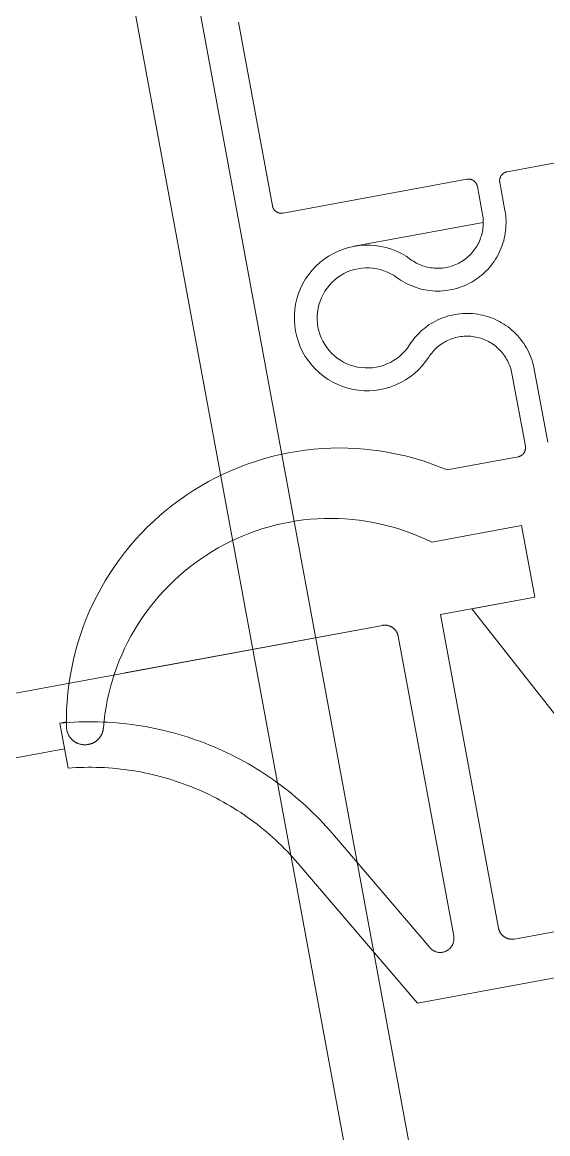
# Model space of a CAD drawing. Header units: millimetres. Extents: x -159872 to 386485, y -250577 to 158966.
# Drawn here: x 178125.96 to 178137.49, y 3702.82 to 3727.24 of the extents above; entities that cross this region are included whole.
import ezdxf

# ---------------------------------------------------------------- set-up
doc = ezdxf.new("R2010")
doc.units = ezdxf.units.MM
doc.layers.get('0').update_dxf_attribs({"lineweight": 25})
doc.layers.add('LDS-equipment-kitchen equipment', color=3, linetype='Continuous', lineweight=13)

# ---------------------------------------------------------------- blocks, each defined once
blk = doc.blocks.new('A$C73be1ed8')
at = {"transparency": 33554687}
for points in [[(629.9, 629.65, 0), (629.9, 659.088, 0)], [(628.5, 622.5, 0), (628.5, 658.6, 0)], [(630.332, 629.65, 0), (629.327, 629.65, 0)], [(629.327, 629.65, 0), (629.327, 629.503, 0)], [(629.9, 629.115, 0), (629.9, 629.127, 0)], [(628.5, 622.3, 0), (628.5, 628.05, 0)], [(672.8, 625.188, 0), (13.624, 625.188, 0)], [(636.8, 623.05, 0), (633.3, 625.072, 0)], [(632.8, 624.206, 0), (635.65, 622.56, 0)], [(14.112, 623.788, 0), (672.312, 623.788, 0)], [(636.8, 610.15, 0), (636.8, 623.05, 0)], [(619, 623, 0), (614.9, 623, 0)], [(619.2, 618.7, 0), (619.2, 622.8, 0)], [(635.5, 622, 0), (628.8, 622, 0)], [(620.2, 621.4, 0), (620.2, 618.515, 0)], [(626.9, 618.9, 0), (626.9, 620.9, 0)], [(628.5, 621, 0), (635.5, 621, 0)], [(628.5, 619.1, 0), (628.5, 621, 0)], [(635.8, 620.7, 0), (635.8, 612.5, 0)], [(625.4, 620.283, 0), (625.4, 618.7, 0)], [(633.043, 617.917, 0), (628.5, 620.3, 0)], [(628.5, 620.3, 0), (628.5, 618.9, 0)], [(628.5, 618.9, 0), (626.9, 618.9, 0)], [(620.025, 618.5, 0), (619.4, 618.5, 0)], [(625.2, 618.5, 0), (623.575, 618.5, 0)], [(620.025, 618, 0), (619.4, 618, 0)], [(625.2, 618, 0), (623.575, 618, 0)], [(619.2, 617.8, 0), (619.2, 615.2, 0)]]:
    blk.add_polyline3d(points, dxfattribs=at)
for points in [[(632.8, 624.206, 0), (632.709, 624.259, 0), (632.62, 624.313, 0), (632.531, 624.369, 0), (632.443, 624.426, 0), (632.356, 624.485, 0), (632.27, 624.544, 0), (632.184, 624.605, 0), (632.1, 624.668, 0), (632.016, 624.731, 0), (631.934, 624.796, 0), (631.853, 624.862, 0), (631.772, 624.929, 0), (631.693, 624.998, 0), (631.614, 625.067, 0), (631.537, 625.138, 0), (631.461, 625.21, 0), (631.385, 625.283, 0), (631.311, 625.357, 0), (631.238, 625.433, 0), (631.166, 625.509, 0), (631.096, 625.586, 0), (631.026, 625.665, 0), (630.958, 625.744, 0), (630.891, 625.825, 0), (630.825, 625.907, 0), (630.76, 625.989, 0), (630.696, 626.072, 0), (630.634, 626.157, 0), (630.573, 626.242, 0), (630.514, 626.328, 0), (630.455, 626.416, 0), (630.398, 626.504, 0), (630.342, 626.592, 0), (630.288, 626.682, 0), (630.235, 626.773, 0), (630.183, 626.864, 0), (630.133, 626.956, 0), (630.084, 627.049, 0), (630.037, 627.142, 0), (629.99, 627.236, 0), (629.946, 627.331, 0), (629.902, 627.427, 0), (629.861, 627.523, 0), (629.82, 627.62, 0), (629.781, 627.717, 0), (629.744, 627.815, 0), (629.708, 627.913, 0), (629.673, 628.012, 0), (629.64, 628.112, 0), (629.609, 628.212, 0), (629.579, 628.312, 0), (629.55, 628.413, 0), (629.523, 628.515, 0), (629.498, 628.616, 0), (629.474, 628.718, 0), (629.451, 628.821, 0), (629.43, 628.924, 0), (629.411, 629.027, 0), (629.393, 629.13, 0), (629.377, 629.234, 0), (629.362, 629.337, 0), (629.349, 629.441, 0), (629.337, 629.546, 0), (629.327, 629.65, 0)], [(633.3, 625.072, 0), (633.223, 625.117, 0), (633.148, 625.163, 0), (633.073, 625.21, 0), (632.998, 625.258, 0), (632.925, 625.307, 0), (632.852, 625.357, 0), (632.78, 625.409, 0), (632.709, 625.461, 0), (632.638, 625.515, 0), (632.569, 625.569, 0), (632.5, 625.625, 0), (632.432, 625.681, 0), (632.364, 625.739, 0), (632.298, 625.797, 0), (632.233, 625.857, 0), (632.168, 625.917, 0), (632.104, 625.979, 0), (632.041, 626.041, 0), (631.98, 626.104, 0), (631.919, 626.169, 0), (631.859, 626.234, 0), (631.8, 626.3, 0), (631.742, 626.366, 0), (631.684, 626.434, 0), (631.628, 626.503, 0), (631.573, 626.572, 0), (631.519, 626.642, 0), (631.466, 626.713, 0), (631.415, 626.785, 0), (631.364, 626.857, 0), (631.314, 626.93, 0), (631.265, 627.004, 0), (631.218, 627.079, 0), (631.171, 627.154, 0), (631.126, 627.23, 0), (631.082, 627.307, 0), (631.038, 627.384, 0), (630.997, 627.462, 0), (630.956, 627.54, 0), (630.916, 627.619, 0), (630.878, 627.699, 0), (630.84, 627.779, 0), (630.804, 627.86, 0), (630.769, 627.942, 0), (630.736, 628.023, 0), (630.703, 628.106, 0), (630.672, 628.188, 0), (630.642, 628.272, 0), (630.613, 628.355, 0), (630.585, 628.439, 0), (630.559, 628.524, 0), (630.534, 628.609, 0), (630.51, 628.694, 0), (630.487, 628.78, 0), (630.466, 628.865, 0), (630.446, 628.952, 0), (630.427, 629.038, 0), (630.41, 629.125, 0), (630.394, 629.212, 0), (630.379, 629.299, 0), (630.365, 629.387, 0), (630.353, 629.474, 0), (630.342, 629.562, 0), (630.332, 629.65, 0)], [(625.4, 620.283, 0), (625.299, 620.441, 0), (625.203, 620.601, 0), (625.112, 620.765, 0), (625.026, 620.931, 0), (624.946, 621.1, 0), (624.87, 621.271, 0), (624.801, 621.444, 0), (624.736, 621.62, 0), (624.677, 621.798, 0), (624.624, 621.977, 0), (624.576, 622.158, 0), (624.534, 622.34, 0), (624.497, 622.523, 0), (624.467, 622.708, 0), (624.442, 622.893, 0), (624.423, 623.079, 0), (624.409, 623.266, 0), (624.402, 623.453, 0), (624.4, 623.64, 0), (624.404, 623.827, 0), (624.414, 624.013, 0), (624.43, 624.2, 0), (624.452, 624.385, 0), (624.479, 624.571, 0), (624.512, 624.755, 0), (624.551, 624.938, 0), (624.596, 625.119, 0), (624.646, 625.299, 0), (624.701, 625.478, 0), (624.763, 625.655, 0), (624.83, 625.829, 0), (624.902, 626.002, 0), (624.979, 626.172, 0), (625.062, 626.34, 0), (625.15, 626.505, 0), (625.243, 626.667, 0), (625.341, 626.826, 0), (625.444, 626.982, 0), (625.552, 627.135, 0), (625.665, 627.285, 0), (625.782, 627.43, 0), (625.903, 627.572, 0), (626.029, 627.711, 0), (626.16, 627.845, 0), (626.294, 627.975, 0), (626.432, 628.101, 0), (626.575, 628.222, 0), (626.72, 628.339, 0), (626.87, 628.452, 0), (627.023, 628.559, 0), (627.179, 628.662, 0), (627.338, 628.76, 0), (627.501, 628.853, 0), (627.666, 628.941, 0), (627.834, 629.023, 0), (628.004, 629.101, 0), (628.177, 629.173, 0), (628.351, 629.239, 0), (628.528, 629.301, 0), (628.707, 629.356, 0), (628.887, 629.406, 0), (629.069, 629.45, 0), (629.252, 629.489, 0), (629.436, 629.522, 0)], [(629.436, 629.522, 0), (629.446, 629.524, 0), (629.457, 629.525, 0), (629.468, 629.526, 0), (629.479, 629.527, 0), (629.49, 629.527, 0), (629.5, 629.527, 0), (629.511, 629.527, 0), (629.522, 629.527, 0), (629.533, 629.526, 0), (629.544, 629.525, 0), (629.554, 629.523, 0), (629.565, 629.522, 0), (629.576, 629.52, 0), (629.586, 629.518, 0), (629.597, 629.515, 0), (629.607, 629.513, 0), (629.618, 629.509, 0), (629.628, 629.506, 0), (629.638, 629.503, 0), (629.648, 629.499, 0), (629.658, 629.495, 0), (629.668, 629.49, 0), (629.678, 629.485, 0), (629.688, 629.48, 0), (629.697, 629.475, 0), (629.706, 629.47, 0), (629.716, 629.464, 0), (629.725, 629.458, 0), (629.734, 629.452, 0), (629.742, 629.446, 0), (629.751, 629.439, 0), (629.759, 629.432, 0), (629.767, 629.425, 0), (629.775, 629.417, 0), (629.783, 629.41, 0), (629.791, 629.402, 0), (629.798, 629.394, 0), (629.805, 629.386, 0), (629.812, 629.378, 0), (629.819, 629.369, 0), (629.825, 629.36, 0), (629.831, 629.352, 0), (629.837, 629.343, 0), (629.843, 629.333, 0), (629.848, 629.324, 0), (629.853, 629.314, 0), (629.858, 629.305, 0), (629.863, 629.295, 0), (629.867, 629.285, 0), (629.872, 629.275, 0), (629.875, 629.265, 0), (629.879, 629.255, 0), (629.882, 629.245, 0), (629.885, 629.234, 0), (629.888, 629.224, 0), (629.891, 629.213, 0), (629.893, 629.203, 0), (629.895, 629.192, 0), (629.896, 629.181, 0), (629.898, 629.17, 0), (629.899, 629.16, 0), (629.899, 629.149, 0), (629.9, 629.138, 0), (629.9, 629.127, 0)], [(629.9, 629.115, 0), (629.9, 629.107, 0), (629.9, 629.099, 0), (629.899, 629.091, 0), (629.899, 629.083, 0), (629.898, 629.075, 0), (629.897, 629.066, 0), (629.896, 629.058, 0), (629.895, 629.05, 0), (629.893, 629.042, 0), (629.892, 629.034, 0), (629.89, 629.026, 0), (629.888, 629.018, 0), (629.886, 629.01, 0), (629.884, 629.002, 0), (629.881, 628.995, 0), (629.879, 628.987, 0), (629.876, 628.979, 0), (629.873, 628.971, 0), (629.87, 628.964, 0), (629.867, 628.956, 0), (629.864, 628.949, 0), (629.86, 628.941, 0), (629.857, 628.934, 0), (629.853, 628.927, 0), (629.849, 628.92, 0), (629.845, 628.913, 0), (629.841, 628.906, 0), (629.836, 628.899, 0), (629.832, 628.892, 0), (629.827, 628.885, 0), (629.822, 628.878, 0), (629.817, 628.872, 0), (629.812, 628.865, 0), (629.807, 628.859, 0), (629.802, 628.853, 0), (629.796, 628.847, 0), (629.791, 628.841, 0), (629.785, 628.835, 0), (629.779, 628.829, 0), (629.774, 628.823, 0), (629.767, 628.818, 0), (629.761, 628.813, 0), (629.755, 628.807, 0), (629.749, 628.802, 0), (629.742, 628.797, 0), (629.736, 628.792, 0), (629.729, 628.787, 0), (629.722, 628.783, 0), (629.715, 628.778, 0), (629.709, 628.774, 0), (629.702, 628.77, 0), (629.694, 628.766, 0), (629.687, 628.762, 0), (629.68, 628.758, 0), (629.673, 628.755, 0), (629.665, 628.751, 0), (629.658, 628.748, 0), (629.65, 628.745, 0), (629.643, 628.742, 0), (629.635, 628.739, 0), (629.627, 628.736, 0), (629.619, 628.734, 0), (629.612, 628.731, 0), (629.604, 628.729, 0)], [(626.9, 620.9, 0), (626.81, 621.023, 0), (626.725, 621.149, 0), (626.643, 621.278, 0), (626.565, 621.409, 0), (626.491, 621.542, 0), (626.421, 621.678, 0), (626.355, 621.816, 0), (626.294, 621.955, 0), (626.237, 622.097, 0), (626.184, 622.24, 0), (626.135, 622.384, 0), (626.091, 622.53, 0), (626.052, 622.678, 0), (626.017, 622.826, 0), (625.986, 622.975, 0), (625.96, 623.126, 0), (625.939, 623.277, 0), (625.922, 623.428, 0), (625.91, 623.58, 0), (625.903, 623.733, 0), (625.9, 623.885, 0), (625.902, 624.038, 0), (625.908, 624.19, 0), (625.92, 624.342, 0), (625.935, 624.494, 0), (625.956, 624.645, 0), (625.981, 624.795, 0), (626.01, 624.945, 0), (626.045, 625.093, 0), (626.083, 625.241, 0), (626.126, 625.387, 0), (626.174, 625.532, 0), (626.226, 625.675, 0), (626.282, 625.817, 0), (626.343, 625.957, 0), (626.408, 626.095, 0), (626.477, 626.231, 0), (626.55, 626.365, 0), (626.627, 626.496, 0), (626.708, 626.626, 0), (626.793, 626.752, 0), (626.882, 626.876, 0), (626.975, 626.997, 0), (627.071, 627.115, 0), (627.171, 627.231, 0), (627.274, 627.343, 0), (627.381, 627.452, 0), (627.491, 627.558, 0), (627.604, 627.66, 0), (627.72, 627.759, 0), (627.839, 627.854, 0), (627.961, 627.945, 0), (628.086, 628.033, 0), (628.213, 628.117, 0), (628.343, 628.197, 0), (628.475, 628.273, 0), (628.61, 628.345, 0), (628.747, 628.412, 0), (628.885, 628.476, 0), (629.026, 628.535, 0), (629.168, 628.59, 0), (629.312, 628.641, 0), (629.457, 628.687, 0), (629.604, 628.729, 0)], [(619, 623, 0), (619.005, 623, 0), (619.01, 623, 0), (619.015, 622.999, 0), (619.02, 622.999, 0), (619.024, 622.998, 0), (619.029, 622.998, 0), (619.034, 622.997, 0), (619.039, 622.996, 0), (619.044, 622.995, 0), (619.049, 622.994, 0), (619.053, 622.993, 0), (619.058, 622.991, 0), (619.063, 622.99, 0), (619.067, 622.988, 0), (619.072, 622.987, 0), (619.077, 622.985, 0), (619.081, 622.983, 0), (619.086, 622.981, 0), (619.09, 622.979, 0), (619.094, 622.976, 0), (619.099, 622.974, 0), (619.103, 622.972, 0), (619.107, 622.969, 0), (619.111, 622.966, 0), (619.115, 622.964, 0), (619.119, 622.961, 0), (619.123, 622.958, 0), (619.127, 622.955, 0), (619.131, 622.951, 0), (619.134, 622.948, 0), (619.138, 622.945, 0), (619.141, 622.941, 0), (619.145, 622.938, 0), (619.148, 622.934, 0), (619.151, 622.931, 0), (619.155, 622.927, 0), (619.158, 622.923, 0), (619.161, 622.919, 0), (619.164, 622.915, 0), (619.166, 622.911, 0), (619.169, 622.907, 0), (619.172, 622.903, 0), (619.174, 622.899, 0), (619.176, 622.894, 0), (619.179, 622.89, 0), (619.181, 622.886, 0), (619.183, 622.881, 0), (619.185, 622.877, 0), (619.187, 622.872, 0), (619.188, 622.867, 0), (619.19, 622.863, 0), (619.191, 622.858, 0), (619.193, 622.853, 0), (619.194, 622.849, 0), (619.195, 622.844, 0), (619.196, 622.839, 0), (619.197, 622.834, 0), (619.198, 622.829, 0), (619.198, 622.824, 0), (619.199, 622.82, 0), (619.199, 622.815, 0), (619.2, 622.81, 0), (619.2, 622.805, 0), (619.2, 622.8, 0)], [(620.708, 620.231, 0), (620.623, 620.316, 0), (620.546, 620.406, 0), (620.475, 620.503, 0), (620.412, 620.604, 0), (620.356, 620.71, 0), (620.309, 620.819, 0), (620.27, 620.932, 0), (620.239, 621.048, 0), (620.217, 621.165, 0), (620.204, 621.284, 0), (620.2, 621.403, 0), (620.205, 621.523, 0), (620.218, 621.642, 0), (620.241, 621.759, 0), (620.272, 621.874, 0), (620.311, 621.987, 0), (620.359, 622.096, 0), (620.415, 622.202, 0), (620.479, 622.303, 0), (620.55, 622.399, 0), (620.628, 622.49, 0), (620.713, 622.574, 0), (620.803, 622.652, 0), (620.9, 622.723, 0), (621.001, 622.786, 0), (621.107, 622.842, 0), (621.216, 622.89, 0), (621.329, 622.929, 0), (621.444, 622.96, 0), (621.562, 622.982, 0), (621.68, 622.995, 0), (621.8, 623, 0), (621.919, 622.995, 0), (622.038, 622.982, 0), (622.155, 622.96, 0), (622.271, 622.929, 0), (622.384, 622.89, 0), (622.493, 622.842, 0), (622.599, 622.786, 0), (622.7, 622.723, 0), (622.796, 622.652, 0), (622.887, 622.574, 0), (622.971, 622.49, 0), (623.05, 622.399, 0), (623.121, 622.303, 0), (623.184, 622.202, 0), (623.24, 622.097, 0), (623.288, 621.987, 0), (623.328, 621.874, 0), (623.359, 621.759, 0), (623.382, 621.642, 0), (623.395, 621.523, 0), (623.4, 621.404, 0), (623.396, 621.284, 0), (623.383, 621.165, 0), (623.361, 621.048, 0), (623.33, 620.932, 0), (623.291, 620.82, 0), (623.243, 620.71, 0), (623.188, 620.604, 0), (623.125, 620.503, 0), (623.054, 620.406, 0), (622.976, 620.316, 0), (622.892, 620.231, 0)], [(635.65, 622.56, 0), (635.661, 622.553, 0), (635.671, 622.547, 0), (635.681, 622.539, 0), (635.69, 622.532, 0), (635.7, 622.524, 0), (635.709, 622.516, 0), (635.717, 622.507, 0), (635.726, 622.498, 0), (635.733, 622.488, 0), (635.741, 622.479, 0), (635.748, 622.469, 0), (635.755, 622.458, 0), (635.761, 622.448, 0), (635.767, 622.437, 0), (635.772, 622.426, 0), (635.777, 622.415, 0), (635.782, 622.403, 0), (635.786, 622.392, 0), (635.789, 622.38, 0), (635.792, 622.368, 0), (635.795, 622.356, 0), (635.797, 622.344, 0), (635.798, 622.332, 0), (635.799, 622.32, 0), (635.8, 622.307, 0), (635.8, 622.295, 0), (635.8, 622.283, 0), (635.799, 622.271, 0), (635.797, 622.258, 0), (635.795, 622.246, 0), (635.793, 622.234, 0), (635.79, 622.222, 0), (635.786, 622.211, 0), (635.782, 622.199, 0), (635.778, 622.187, 0), (635.773, 622.176, 0), (635.768, 622.165, 0), (635.762, 622.154, 0), (635.756, 622.144, 0), (635.749, 622.133, 0), (635.742, 622.123, 0), (635.735, 622.113, 0), (635.727, 622.104, 0), (635.719, 622.095, 0), (635.71, 622.086, 0), (635.701, 622.078, 0), (635.692, 622.07, 0), (635.683, 622.062, 0), (635.673, 622.055, 0), (635.663, 622.048, 0), (635.652, 622.041, 0), (635.641, 622.035, 0), (635.63, 622.03, 0), (635.619, 622.025, 0), (635.608, 622.02, 0), (635.596, 622.016, 0), (635.585, 622.012, 0), (635.573, 622.009, 0), (635.561, 622.006, 0), (635.549, 622.004, 0), (635.537, 622.002, 0), (635.525, 622.001, 0), (635.512, 622, 0), (635.5, 622, 0)], [(621.049, 620.596, 0), (620.991, 620.654, 0), (620.938, 620.717, 0), (620.889, 620.783, 0), (620.846, 620.853, 0), (620.807, 620.925, 0), (620.775, 621.001, 0), (620.748, 621.078, 0), (620.727, 621.158, 0), (620.712, 621.239, 0), (620.703, 621.32, 0), (620.7, 621.402, 0), (620.703, 621.484, 0), (620.713, 621.566, 0), (620.728, 621.647, 0), (620.749, 621.726, 0), (620.777, 621.803, 0), (620.81, 621.879, 0), (620.848, 621.951, 0), (620.892, 622.021, 0), (620.941, 622.087, 0), (620.994, 622.149, 0), (621.053, 622.207, 0), (621.115, 622.261, 0), (621.181, 622.309, 0), (621.251, 622.353, 0), (621.323, 622.391, 0), (621.399, 622.424, 0), (621.476, 622.451, 0), (621.555, 622.472, 0), (621.636, 622.488, 0), (621.718, 622.497, 0), (621.8, 622.5, 0), (621.882, 622.497, 0), (621.964, 622.488, 0), (622.044, 622.472, 0), (622.124, 622.451, 0), (622.201, 622.424, 0), (622.276, 622.391, 0), (622.349, 622.353, 0), (622.419, 622.309, 0), (622.485, 622.261, 0), (622.547, 622.207, 0), (622.605, 622.149, 0), (622.659, 622.087, 0), (622.708, 622.021, 0), (622.752, 621.951, 0), (622.79, 621.879, 0), (622.823, 621.804, 0), (622.85, 621.726, 0), (622.872, 621.647, 0), (622.887, 621.566, 0), (622.897, 621.485, 0), (622.9, 621.402, 0), (622.897, 621.32, 0), (622.888, 621.239, 0), (622.873, 621.158, 0), (622.852, 621.079, 0), (622.825, 621.001, 0), (622.792, 620.926, 0), (622.754, 620.853, 0), (622.711, 620.783, 0), (622.662, 620.717, 0), (622.609, 620.654, 0), (622.551, 620.596, 0)], [(628.8, 622, 0), (628.793, 622, 0), (628.785, 622, 0), (628.778, 622.001, 0), (628.771, 622.001, 0), (628.763, 622.002, 0), (628.756, 622.003, 0), (628.749, 622.004, 0), (628.741, 622.006, 0), (628.734, 622.007, 0), (628.727, 622.009, 0), (628.72, 622.011, 0), (628.713, 622.013, 0), (628.706, 622.015, 0), (628.699, 622.018, 0), (628.692, 622.02, 0), (628.685, 622.023, 0), (628.678, 622.026, 0), (628.672, 622.029, 0), (628.665, 622.032, 0), (628.659, 622.035, 0), (628.652, 622.039, 0), (628.646, 622.043, 0), (628.64, 622.047, 0), (628.633, 622.051, 0), (628.627, 622.055, 0), (628.621, 622.059, 0), (628.615, 622.063, 0), (628.61, 622.068, 0), (628.604, 622.073, 0), (628.599, 622.078, 0), (628.593, 622.083, 0), (628.588, 622.088, 0), (628.583, 622.093, 0), (628.578, 622.099, 0), (628.573, 622.104, 0), (628.568, 622.11, 0), (628.563, 622.115, 0), (628.559, 622.121, 0), (628.555, 622.127, 0), (628.551, 622.133, 0), (628.547, 622.14, 0), (628.543, 622.146, 0), (628.539, 622.152, 0), (628.535, 622.159, 0), (628.532, 622.165, 0), (628.529, 622.172, 0), (628.526, 622.178, 0), (628.523, 622.185, 0), (628.52, 622.192, 0), (628.518, 622.199, 0), (628.515, 622.206, 0), (628.513, 622.213, 0), (628.511, 622.22, 0), (628.509, 622.227, 0), (628.507, 622.234, 0), (628.506, 622.241, 0), (628.504, 622.249, 0), (628.503, 622.256, 0), (628.502, 622.263, 0), (628.501, 622.271, 0), (628.501, 622.278, 0), (628.5, 622.285, 0), (628.5, 622.293, 0), (628.5, 622.3, 0)], [(635.5, 621, 0), (635.507, 621, 0), (635.515, 621, 0), (635.522, 620.999, 0), (635.529, 620.999, 0), (635.537, 620.998, 0), (635.544, 620.997, 0), (635.551, 620.996, 0), (635.559, 620.994, 0), (635.566, 620.993, 0), (635.573, 620.991, 0), (635.58, 620.989, 0), (635.587, 620.987, 0), (635.594, 620.985, 0), (635.601, 620.982, 0), (635.608, 620.98, 0), (635.615, 620.977, 0), (635.622, 620.974, 0), (635.628, 620.971, 0), (635.635, 620.968, 0), (635.641, 620.965, 0), (635.648, 620.961, 0), (635.654, 620.957, 0), (635.66, 620.953, 0), (635.667, 620.949, 0), (635.673, 620.945, 0), (635.679, 620.941, 0), (635.685, 620.937, 0), (635.69, 620.932, 0), (635.696, 620.927, 0), (635.701, 620.922, 0), (635.707, 620.917, 0), (635.712, 620.912, 0), (635.717, 620.907, 0), (635.722, 620.901, 0), (635.727, 620.896, 0), (635.732, 620.89, 0), (635.737, 620.885, 0), (635.741, 620.879, 0), (635.745, 620.873, 0), (635.749, 620.867, 0), (635.753, 620.86, 0), (635.757, 620.854, 0), (635.761, 620.848, 0), (635.765, 620.841, 0), (635.768, 620.835, 0), (635.771, 620.828, 0), (635.774, 620.822, 0), (635.777, 620.815, 0), (635.78, 620.808, 0), (635.782, 620.801, 0), (635.785, 620.794, 0), (635.787, 620.787, 0), (635.789, 620.78, 0), (635.791, 620.773, 0), (635.793, 620.766, 0), (635.794, 620.759, 0), (635.796, 620.751, 0), (635.797, 620.744, 0), (635.798, 620.737, 0), (635.799, 620.729, 0), (635.799, 620.722, 0), (635.8, 620.715, 0), (635.8, 620.707, 0), (635.8, 620.7, 0)], [(621.049, 620.596, 0), (621.089, 620.557, 0), (621.128, 620.517, 0), (621.165, 620.475, 0), (621.201, 620.431, 0), (621.235, 620.387, 0), (621.267, 620.341, 0), (621.297, 620.294, 0), (621.326, 620.246, 0), (621.353, 620.197, 0), (621.378, 620.147, 0), (621.402, 620.096, 0), (621.423, 620.044, 0), (621.442, 619.992, 0), (621.46, 619.938, 0), (621.475, 619.884, 0), (621.488, 619.83, 0), (621.5, 619.775, 0), (621.509, 619.72, 0), (621.516, 619.664, 0), (621.521, 619.609, 0), (621.524, 619.553, 0), (621.525, 619.497, 0), (621.524, 619.441, 0), (621.521, 619.385, 0), (621.515, 619.329, 0), (621.508, 619.273, 0), (621.498, 619.218, 0), (621.487, 619.163, 0), (621.473, 619.109, 0), (621.458, 619.055, 0), (621.44, 619.002, 0), (621.42, 618.95, 0), (621.399, 618.898, 0), (621.375, 618.847, 0), (621.35, 618.797, 0), (621.323, 618.748, 0), (621.294, 618.7, 0), (621.263, 618.653, 0), (621.231, 618.608, 0), (621.197, 618.563, 0), (621.161, 618.52, 0), (621.123, 618.478, 0), (621.084, 618.438, 0), (621.044, 618.399, 0), (621.002, 618.362, 0), (620.959, 618.326, 0), (620.915, 618.292, 0), (620.869, 618.26, 0), (620.822, 618.229, 0), (620.774, 618.2, 0), (620.725, 618.173, 0), (620.675, 618.148, 0), (620.624, 618.125, 0), (620.572, 618.103, 0), (620.52, 618.084, 0), (620.467, 618.066, 0), (620.413, 618.051, 0), (620.358, 618.038, 0), (620.303, 618.026, 0), (620.248, 618.017, 0), (620.193, 618.009, 0), (620.137, 618.004, 0), (620.081, 618.001, 0), (620.025, 618, 0)], [(623.575, 618, 0), (623.519, 618.001, 0), (623.463, 618.004, 0), (623.407, 618.009, 0), (623.352, 618.017, 0), (623.296, 618.026, 0), (623.242, 618.037, 0), (623.187, 618.051, 0), (623.133, 618.066, 0), (623.08, 618.084, 0), (623.028, 618.103, 0), (622.976, 618.125, 0), (622.925, 618.148, 0), (622.875, 618.173, 0), (622.826, 618.2, 0), (622.778, 618.229, 0), (622.731, 618.26, 0), (622.685, 618.292, 0), (622.641, 618.326, 0), (622.598, 618.362, 0), (622.556, 618.399, 0), (622.515, 618.438, 0), (622.476, 618.478, 0), (622.439, 618.52, 0), (622.403, 618.563, 0), (622.369, 618.608, 0), (622.337, 618.653, 0), (622.306, 618.7, 0), (622.277, 618.748, 0), (622.25, 618.797, 0), (622.224, 618.847, 0), (622.201, 618.898, 0), (622.179, 618.95, 0), (622.16, 619.002, 0), (622.142, 619.055, 0), (622.127, 619.109, 0), (622.113, 619.163, 0), (622.102, 619.218, 0), (622.092, 619.273, 0), (622.085, 619.329, 0), (622.079, 619.385, 0), (622.076, 619.441, 0), (622.075, 619.497, 0), (622.076, 619.553, 0), (622.079, 619.609, 0), (622.084, 619.664, 0), (622.091, 619.72, 0), (622.1, 619.775, 0), (622.112, 619.83, 0), (622.125, 619.885, 0), (622.14, 619.938, 0), (622.158, 619.992, 0), (622.177, 620.044, 0), (622.198, 620.096, 0), (622.222, 620.147, 0), (622.247, 620.197, 0), (622.274, 620.246, 0), (622.302, 620.294, 0), (622.333, 620.341, 0), (622.365, 620.387, 0), (622.399, 620.432, 0), (622.435, 620.475, 0), (622.472, 620.517, 0), (622.511, 620.557, 0), (622.551, 620.596, 0)], [(620.708, 620.231, 0), (620.734, 620.205, 0), (620.76, 620.178, 0), (620.785, 620.15, 0), (620.809, 620.121, 0), (620.831, 620.091, 0), (620.853, 620.061, 0), (620.873, 620.029, 0), (620.893, 619.997, 0), (620.91, 619.965, 0), (620.927, 619.931, 0), (620.943, 619.897, 0), (620.957, 619.863, 0), (620.97, 619.828, 0), (620.981, 619.792, 0), (620.992, 619.756, 0), (621, 619.72, 0), (621.008, 619.683, 0), (621.014, 619.647, 0), (621.019, 619.61, 0), (621.022, 619.572, 0), (621.024, 619.535, 0), (621.025, 619.498, 0), (621.024, 619.46, 0), (621.022, 619.423, 0), (621.018, 619.386, 0), (621.014, 619.349, 0), (621.007, 619.312, 0), (621, 619.276, 0), (620.99, 619.239, 0), (620.98, 619.204, 0), (620.968, 619.168, 0), (620.955, 619.133, 0), (620.941, 619.099, 0), (620.925, 619.065, 0), (620.908, 619.031, 0), (620.89, 618.999, 0), (620.871, 618.967, 0), (620.85, 618.936, 0), (620.829, 618.905, 0), (620.806, 618.876, 0), (620.782, 618.847, 0), (620.757, 618.819, 0), (620.731, 618.792, 0), (620.704, 618.766, 0), (620.677, 618.741, 0), (620.648, 618.718, 0), (620.618, 618.695, 0), (620.588, 618.673, 0), (620.556, 618.653, 0), (620.524, 618.634, 0), (620.492, 618.616, 0), (620.458, 618.599, 0), (620.424, 618.583, 0), (620.39, 618.569, 0), (620.355, 618.556, 0), (620.319, 618.544, 0), (620.283, 618.534, 0), (620.247, 618.525, 0), (620.211, 618.517, 0), (620.174, 618.511, 0), (620.137, 618.506, 0), (620.1, 618.503, 0), (620.062, 618.501, 0), (620.025, 618.5, 0)], [(623.575, 618.5, 0), (623.538, 618.501, 0), (623.5, 618.503, 0), (623.463, 618.506, 0), (623.426, 618.511, 0), (623.389, 618.517, 0), (623.353, 618.525, 0), (623.317, 618.534, 0), (623.281, 618.544, 0), (623.245, 618.556, 0), (623.21, 618.569, 0), (623.176, 618.583, 0), (623.142, 618.599, 0), (623.108, 618.616, 0), (623.076, 618.634, 0), (623.044, 618.653, 0), (623.012, 618.673, 0), (622.982, 618.695, 0), (622.952, 618.718, 0), (622.923, 618.741, 0), (622.895, 618.766, 0), (622.869, 618.792, 0), (622.843, 618.819, 0), (622.818, 618.847, 0), (622.794, 618.875, 0), (622.771, 618.905, 0), (622.749, 618.935, 0), (622.729, 618.967, 0), (622.71, 618.999, 0), (622.691, 619.031, 0), (622.675, 619.065, 0), (622.659, 619.099, 0), (622.645, 619.133, 0), (622.632, 619.168, 0), (622.62, 619.204, 0), (622.609, 619.239, 0), (622.6, 619.276, 0), (622.593, 619.312, 0), (622.586, 619.349, 0), (622.581, 619.386, 0), (622.578, 619.423, 0), (622.576, 619.46, 0), (622.575, 619.498, 0), (622.575, 619.535, 0), (622.577, 619.572, 0), (622.581, 619.61, 0), (622.586, 619.647, 0), (622.592, 619.684, 0), (622.599, 619.72, 0), (622.608, 619.756, 0), (622.618, 619.792, 0), (622.63, 619.828, 0), (622.643, 619.863, 0), (622.657, 619.897, 0), (622.673, 619.931, 0), (622.689, 619.965, 0), (622.707, 619.998, 0), (622.727, 620.03, 0), (622.747, 620.061, 0), (622.768, 620.091, 0), (622.791, 620.121, 0), (622.815, 620.15, 0), (622.84, 620.178, 0), (622.865, 620.205, 0), (622.892, 620.231, 0)], [(619.4, 618.5, 0), (619.395, 618.5, 0), (619.39, 618.5, 0), (619.385, 618.501, 0), (619.38, 618.501, 0), (619.376, 618.502, 0), (619.371, 618.502, 0), (619.366, 618.503, 0), (619.361, 618.504, 0), (619.356, 618.505, 0), (619.351, 618.506, 0), (619.347, 618.507, 0), (619.342, 618.509, 0), (619.337, 618.51, 0), (619.333, 618.512, 0), (619.328, 618.513, 0), (619.323, 618.515, 0), (619.319, 618.517, 0), (619.314, 618.519, 0), (619.31, 618.521, 0), (619.306, 618.524, 0), (619.301, 618.526, 0), (619.297, 618.528, 0), (619.293, 618.531, 0), (619.289, 618.534, 0), (619.285, 618.536, 0), (619.281, 618.539, 0), (619.277, 618.542, 0), (619.273, 618.545, 0), (619.269, 618.549, 0), (619.266, 618.552, 0), (619.262, 618.555, 0), (619.259, 618.559, 0), (619.255, 618.562, 0), (619.252, 618.566, 0), (619.249, 618.569, 0), (619.245, 618.573, 0), (619.242, 618.577, 0), (619.239, 618.581, 0), (619.236, 618.585, 0), (619.234, 618.589, 0), (619.231, 618.593, 0), (619.228, 618.597, 0), (619.226, 618.601, 0), (619.224, 618.606, 0), (619.221, 618.61, 0), (619.219, 618.614, 0), (619.217, 618.619, 0), (619.215, 618.623, 0), (619.213, 618.628, 0), (619.212, 618.633, 0), (619.21, 618.637, 0), (619.209, 618.642, 0), (619.207, 618.647, 0), (619.206, 618.651, 0), (619.205, 618.656, 0), (619.204, 618.661, 0), (619.203, 618.666, 0), (619.202, 618.671, 0), (619.202, 618.676, 0), (619.201, 618.68, 0), (619.201, 618.685, 0), (619.2, 618.69, 0), (619.2, 618.695, 0), (619.2, 618.7, 0)], [(625.4, 618.7, 0), (625.4, 618.695, 0), (625.4, 618.69, 0), (625.399, 618.685, 0), (625.399, 618.68, 0), (625.398, 618.676, 0), (625.398, 618.671, 0), (625.397, 618.666, 0), (625.396, 618.661, 0), (625.395, 618.656, 0), (625.394, 618.651, 0), (625.393, 618.647, 0), (625.391, 618.642, 0), (625.39, 618.637, 0), (625.388, 618.633, 0), (625.387, 618.628, 0), (625.385, 618.623, 0), (625.383, 618.619, 0), (625.381, 618.614, 0), (625.379, 618.61, 0), (625.376, 618.606, 0), (625.374, 618.601, 0), (625.372, 618.597, 0), (625.369, 618.593, 0), (625.366, 618.589, 0), (625.364, 618.585, 0), (625.361, 618.581, 0), (625.358, 618.577, 0), (625.355, 618.573, 0), (625.351, 618.569, 0), (625.348, 618.566, 0), (625.345, 618.562, 0), (625.341, 618.559, 0), (625.338, 618.555, 0), (625.334, 618.552, 0), (625.331, 618.549, 0), (625.327, 618.545, 0), (625.323, 618.542, 0), (625.319, 618.539, 0), (625.315, 618.536, 0), (625.311, 618.534, 0), (625.307, 618.531, 0), (625.303, 618.528, 0), (625.299, 618.526, 0), (625.294, 618.524, 0), (625.29, 618.521, 0), (625.286, 618.519, 0), (625.281, 618.517, 0), (625.277, 618.515, 0), (625.272, 618.513, 0), (625.267, 618.512, 0), (625.263, 618.51, 0), (625.258, 618.509, 0), (625.253, 618.507, 0), (625.249, 618.506, 0), (625.244, 618.505, 0), (625.239, 618.504, 0), (625.234, 618.503, 0), (625.229, 618.502, 0), (625.224, 618.502, 0), (625.22, 618.501, 0), (625.215, 618.501, 0), (625.21, 618.5, 0), (625.205, 618.5, 0), (625.2, 618.5, 0)], [(619.2, 617.8, 0), (619.2, 617.805, 0), (619.2, 617.81, 0), (619.201, 617.815, 0), (619.201, 617.82, 0), (619.202, 617.824, 0), (619.202, 617.829, 0), (619.203, 617.834, 0), (619.204, 617.839, 0), (619.205, 617.844, 0), (619.206, 617.849, 0), (619.207, 617.853, 0), (619.209, 617.858, 0), (619.21, 617.863, 0), (619.212, 617.867, 0), (619.213, 617.872, 0), (619.215, 617.877, 0), (619.217, 617.881, 0), (619.219, 617.886, 0), (619.221, 617.89, 0), (619.224, 617.894, 0), (619.226, 617.899, 0), (619.228, 617.903, 0), (619.231, 617.907, 0), (619.234, 617.911, 0), (619.236, 617.915, 0), (619.239, 617.919, 0), (619.242, 617.923, 0), (619.245, 617.927, 0), (619.249, 617.931, 0), (619.252, 617.934, 0), (619.255, 617.938, 0), (619.259, 617.941, 0), (619.262, 617.945, 0), (619.266, 617.948, 0), (619.269, 617.951, 0), (619.273, 617.955, 0), (619.277, 617.958, 0), (619.281, 617.961, 0), (619.285, 617.964, 0), (619.289, 617.966, 0), (619.293, 617.969, 0), (619.297, 617.972, 0), (619.301, 617.974, 0), (619.306, 617.976, 0), (619.31, 617.979, 0), (619.314, 617.981, 0), (619.319, 617.983, 0), (619.323, 617.985, 0), (619.328, 617.987, 0), (619.333, 617.988, 0), (619.337, 617.99, 0), (619.342, 617.991, 0), (619.347, 617.993, 0), (619.351, 617.994, 0), (619.356, 617.995, 0), (619.361, 617.996, 0), (619.366, 617.997, 0), (619.371, 617.998, 0), (619.376, 617.998, 0), (619.38, 617.999, 0), (619.385, 617.999, 0), (619.39, 618, 0), (619.395, 618, 0), (619.4, 618, 0)]]:
    blk.add_polyline3d(points)

msp = doc.modelspace()

# ---------------------------------------------------------------- block references
at = {"layer": 'LDS-equipment-kitchen equipment', "xscale": -1, "rotation": 100.4582459913295}
msp.add_blockref('A$C73be1ed8', (178631.73576, 4445.00837, 0), dxfattribs=at)

doc.saveas('drawing.dxf')
